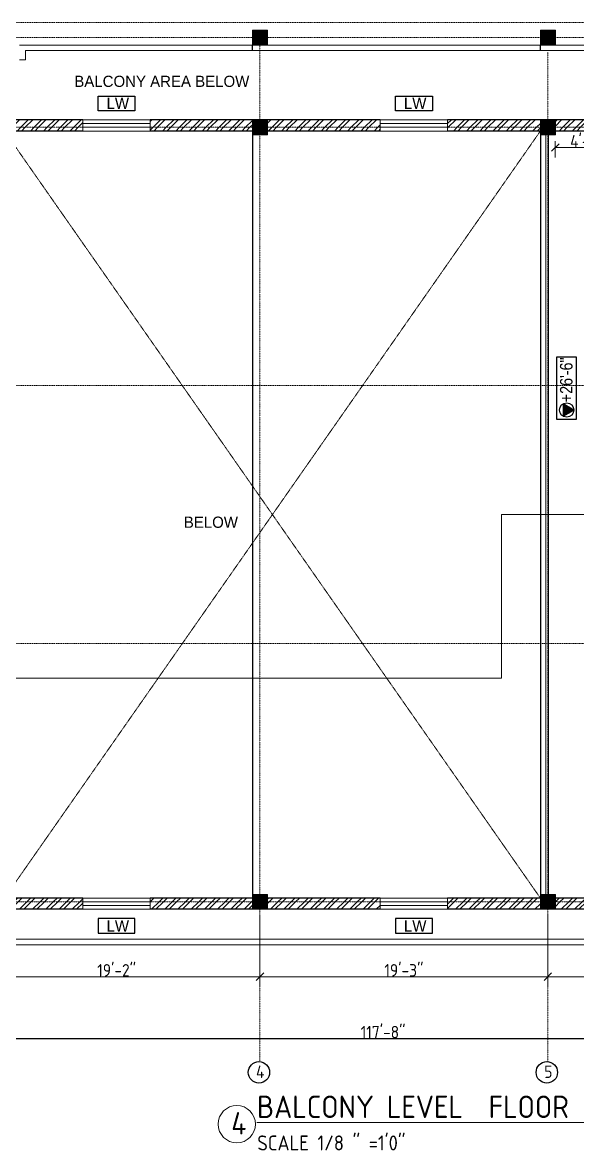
# Model space of a CAD drawing. Extents: x -95606 to 113309, y -42160 to -940.
# Drawn here: x -42098 to -41653, y -19068 to -18164 of the extents above; entities that cross this region are included whole.
import ezdxf

# ---------------------------------------------------------------- set-up
doc = ezdxf.new("R2010")
doc.units = 0
doc.header["$LTSCALE"] = 0.02
doc.header["$MEASUREMENT"] = 0
doc.header["$PDMODE"] = 3
doc.header["$PDSIZE"] = -2
doc.linetypes.add('ACAD_ISO04W100', pattern=[30, 24, -3, 0, -3])
doc.linetypes.add('CENTERX2', pattern=[101.6, 63.5, -12.7, 12.7, -12.7])
doc.layers.get('0').update_dxf_attribs({"linetype": 'CONTINUOUS'})
doc.layers.get('DEFPOINTS').update_dxf_attribs({"linetype": 'CONTINUOUS'})
for name, color, linetype, lineweight in [('dimension', 250, 'CONTINUOUS', 18), ('DOOR WIN TEXT', 102, 'CONTINUOUS', 25), ('Hatch', 252, 'CONTINUOUS', 9), ('RBH CENTER LINE', 1, 'ACAD_ISO04W100', 13), ('RBH DIMENSIONS', 8, 'CONTINUOUS', 15), ('RBH TEXT', 50, 'CONTINUOUS', 13), ('RBH TEXT FRAME', 90, 'CONTINUOUS', 25), ('RBH TEXT1', 111, 'CONTINUOUS', 0), ('RBH WALL - 0.18', 252, 'CONTINUOUS', 18), ('RBH WALL - 0.30', 7, 'CONTINUOUS', 30)]:
    doc.layers.add(name, color=color, linetype=linetype, lineweight=lineweight)
doc.layers.add('RBH DO & WIN', color=7, linetype='CONTINUOUS', lineweight=9, true_color=0x8a008a)
doc.styles.add('RBH-225', font='ARIALN.TTF', dxfattribs={"height": 225})
doc.styles.add('RBH-TEXT', font='ARIALN.TTF', dxfattribs={"height": 175})
doc.styles.get("Standard").update_dxf_attribs({"font": 'ISOCP'})
doc.dimstyles.new('RBH DIM 01', dxfattribs={"dimtxt": 10, "dimasz": 6, "dimexe": 8, "dimexo": 5, "dimgap": 0.09, "dimtad": 1, "dimdec": 0, "dimzin": 0, "dimdsep": 46, "dimlunit": 4, "dimtxsty": 'Standard', "dimblk": 'OBLIQUE', "dimcen": 0.09, "dimclrd": 4, "dimclre": 1, "dimclrt": 2, "dimadec": 0, "dimazin": 0, "dimtfac": 1, "dimtdec": 0, "dimtofl": 0, "dimtmove": 0, "dimatfit": 3, "dimldrblk": 'OPEN30', "dimfxl": 1, "dimtolj": 1, "dimtzin": 0, "dimlwd": -1, "dimlwe": -1, "dimarcsym": 0})
pattern_1 = [(45, (-411609.736, -522238.593), (-5.30330086, 5.30330086), []), (45, (-411606.2, -522238.593), (-5.30330086, 5.30330086), [])]

# ---------------------------------------------------------------- blocks, each defined once
blk = doc.blocks.new('_Oblique')
at = {"color": 0, "linetype": 'ByBlock', "lineweight": -2}
blk.add_line((-0.5, -0.5), (0.5, 0.5), dxfattribs=at)
blk = doc.blocks.new('*D1051')
at = {"layer": 'DEFPOINTS', "color": 0, "lineweight": -2, "ltscale": 0.75, "transparency": 16777216}
for p in [(-42138, -18874.6), (-41908, -18887.79), (-41908, -18928.61)]:
    blk.add_point(p, dxfattribs=at)
at = {"layer": 'RBH DIMENSIONS', "color": 1, "ltscale": 0.75, "transparency": 16777216}
for p, q in [((-42138, -18879.6), (-42138, -18936.61)), ((-41908, -18892.79), (-41908, -18936.61))]:
    blk.add_line(p, q, dxfattribs=at)
at = {"layer": 'RBH DIMENSIONS', "color": 4, "ltscale": 0.75, "transparency": 16777216}
blk.add_line((-42138, -18928.61), (-41908, -18928.61), dxfattribs=at)
at = {"layer": 'RBH DIMENSIONS', "color": 4, "ltscale": 0.75, "transparency": 16777216, "xscale": 6, "yscale": 6, "zscale": 6, "rotation": 180}
blk.add_blockref('_Oblique', (-42138, -18928.61), dxfattribs=at)
at = {"layer": 'RBH DIMENSIONS', "color": 4, "ltscale": 0.75, "transparency": 16777216, "xscale": 6, "yscale": 6, "zscale": 6}
blk.add_blockref('_Oblique', (-41908, -18928.61), dxfattribs=at)
at = {"layer": 'RBH DIMENSIONS', "color": 2, "ltscale": 0.75, "transparency": 16777216, "insert": (-42023, -18923.51), "char_height": 10, "attachment_point": 5}
blk.add_mtext('\\A1;19\'-2"', dxfattribs=at)
blk = doc.blocks.new('_Open30')
at = {"color": 0, "linetype": 'ByBlock', "lineweight": -2}
for p, q in [((-1, 0.27), (0, 0)), ((0, 0), (-1, -0.27)), ((0, 0), (-1, 0))]:
    blk.add_line(p, q, dxfattribs=at)
blk = doc.blocks.new('*D1052')
at = {"layer": 'DEFPOINTS', "color": 0, "lineweight": -2, "ltscale": 0.75, "transparency": 16777216}
for p in [(-41908, -18874.6), (-41677, -18887.27), (-41677, -18928.61)]:
    blk.add_point(p, dxfattribs=at)
at = {"layer": 'RBH DIMENSIONS', "color": 1, "ltscale": 0.75, "transparency": 16777216}
for p, q in [((-41908, -18879.6), (-41908, -18936.61)), ((-41677, -18892.27), (-41677, -18936.61))]:
    blk.add_line(p, q, dxfattribs=at)
at = {"layer": 'RBH DIMENSIONS', "color": 4, "ltscale": 0.75, "transparency": 16777216}
blk.add_line((-41908, -18928.61), (-41677, -18928.61), dxfattribs=at)
at = {"layer": 'RBH DIMENSIONS', "color": 4, "ltscale": 0.75, "transparency": 16777216, "xscale": 6, "yscale": 6, "zscale": 6, "rotation": 180}
blk.add_blockref('_Oblique', (-41908, -18928.61), dxfattribs=at)
at = {"layer": 'RBH DIMENSIONS', "color": 4, "ltscale": 0.75, "transparency": 16777216, "xscale": 6, "yscale": 6, "zscale": 6}
blk.add_blockref('_Oblique', (-41677, -18928.61), dxfattribs=at)
at = {"layer": 'RBH DIMENSIONS', "color": 2, "ltscale": 0.75, "transparency": 16777216, "insert": (-41792.5, -18923.52), "char_height": 10, "attachment_point": 5}
blk.add_mtext('\\A1;19\'-3"', dxfattribs=at)
blk = doc.blocks.new('*D1053')
at = {"layer": 'DEFPOINTS', "color": 0, "lineweight": -2, "ltscale": 0.75, "transparency": 16777216}
for p in [(-41677, -18874.6), (-41448, -18874.6), (-41448, -18928.61)]:
    blk.add_point(p, dxfattribs=at)
at = {"layer": 'RBH DIMENSIONS', "color": 1, "ltscale": 0.75, "transparency": 16777216}
for p, q in [((-41677, -18879.6), (-41677, -18936.61)), ((-41448, -18879.6), (-41448, -18936.61))]:
    blk.add_line(p, q, dxfattribs=at)
at = {"layer": 'RBH DIMENSIONS', "color": 4, "ltscale": 0.75, "transparency": 16777216}
blk.add_line((-41677, -18928.61), (-41448, -18928.61), dxfattribs=at)
at = {"layer": 'RBH DIMENSIONS', "color": 4, "ltscale": 0.75, "transparency": 16777216, "xscale": 6, "yscale": 6, "zscale": 6, "rotation": 180}
blk.add_blockref('_Oblique', (-41677, -18928.61), dxfattribs=at)
at = {"layer": 'RBH DIMENSIONS', "color": 4, "ltscale": 0.75, "transparency": 16777216, "xscale": 6, "yscale": 6, "zscale": 6}
blk.add_blockref('_Oblique', (-41448, -18928.61), dxfattribs=at)
at = {"layer": 'RBH DIMENSIONS', "color": 2, "ltscale": 0.75, "transparency": 16777216, "insert": (-41562.5, -18923.52), "char_height": 10, "attachment_point": 5}
blk.add_mtext('\\A1;19\'-1"', dxfattribs=at)
blk = doc.blocks.new('*D1055')
at = {"layer": 'DEFPOINTS', "color": 0, "lineweight": -2, "ltscale": 0.75, "transparency": 16777216}
for p in [(-41103.39, -18841.87), (-42515, -18874.6), (-41103.39, -18978.18)]:
    blk.add_point(p, dxfattribs=at)
at = {"layer": 'DOOR WIN TEXT', "color": 1, "ltscale": 0.75, "transparency": 16777216}
for p, q in [((-41103.39, -18846.87), (-41103.39, -18986.18)), ((-42515, -18879.6), (-42515, -18986.18))]:
    blk.add_line(p, q, dxfattribs=at)
at = {"layer": 'DOOR WIN TEXT', "color": 4, "ltscale": 0.75, "transparency": 16777216}
blk.add_line((-42515, -18978.18), (-41103.39, -18978.18), dxfattribs=at)
at = {"layer": 'DOOR WIN TEXT', "color": 4, "ltscale": 0.75, "transparency": 16777216, "xscale": 6, "yscale": 6, "zscale": 6, "rotation": 180}
blk.add_blockref('_Oblique', (-42515, -18978.18), dxfattribs=at)
at = {"layer": 'DOOR WIN TEXT', "color": 4, "ltscale": 0.75, "transparency": 16777216, "xscale": 6, "yscale": 6, "zscale": 6}
blk.add_blockref('_Oblique', (-41103.39, -18978.18), dxfattribs=at)
at = {"layer": 'DOOR WIN TEXT', "color": 2, "ltscale": 0.75, "transparency": 16777216, "insert": (-41809.19, -18973.09), "char_height": 10, "attachment_point": 5}
blk.add_mtext('\\A1;117\'-8"', dxfattribs=at)
blk = doc.blocks.new('*D1104')
at = {"layer": 'DEFPOINTS', "color": 0, "lineweight": -2, "ltscale": 0.75, "transparency": 16777216}
for p in [(-41671, -18253.6), (-41671, -18263.76), (-41622, -18259.09)]:
    blk.add_point(p, dxfattribs=at)
at = {"layer": 'dimension', "color": 1, "ltscale": 0.75, "transparency": 16777216}
for p, q in [((-41671, -18258.6), (-41671, -18271.76)), ((-41622, -18264.09), (-41622, -18271.76))]:
    blk.add_line(p, q, dxfattribs=at)
at = {"layer": 'dimension', "color": 4, "ltscale": 0.75, "transparency": 16777216}
blk.add_line((-41622, -18263.76), (-41671, -18263.76), dxfattribs=at)
at = {"layer": 'dimension', "color": 4, "ltscale": 0.75, "transparency": 16777216, "xscale": 6, "yscale": 6, "zscale": 6, "rotation": 180}
blk.add_blockref('_Oblique', (-41671, -18263.76), dxfattribs=at)
at = {"layer": 'dimension', "color": 4, "ltscale": 0.75, "transparency": 16777216, "xscale": 6, "yscale": 6, "zscale": 6}
blk.add_blockref('_Oblique', (-41622, -18263.76), dxfattribs=at)
at = {"layer": 'dimension', "color": 2, "ltscale": 0.75, "transparency": 16777216, "insert": (-41646.5, -18258.67), "char_height": 10, "attachment_point": 5}
blk.add_mtext('\\A1;4\'-1"', dxfattribs=at)

msp = doc.modelspace()

# ---------------------------------------------------------------- hatches: boundary and pattern name
at = {"layer": 'Hatch', "ltscale": 0.75}
h = msp.add_hatch(dxfattribs=at)
h.set_pattern_fill('ANSI32', color=256, scale=20)
h.set_pattern_definition(pattern_1)
h.paths.add_polyline_path([(-42050.112, -18247.603), (-42050.112, -18241.603), (-42131.996, -18241.603), (-42131.996, -18247.603)])
h.paths.add_polyline_path([(-41996.112, -18241.603), (-41996.112, -18247.603), (-41913.996, -18247.603), (-41913.996, -18241.603)])
h = msp.add_hatch(dxfattribs=at)
h.set_pattern_fill('ANSI32', color=256, scale=20)
h.set_pattern_definition(pattern_1)
h.paths.add_polyline_path([(-41996.112, -18247.603), (-41996.112, -18250.603), (-41913.996, -18250.603), (-41913.996, -18247.603)])
h.paths.add_polyline_path([(-42050.112, -18250.603), (-42050.112, -18247.603), (-42131.996, -18247.603), (-42131.996, -18250.603)])
h = msp.add_hatch(dxfattribs=at)
h.set_pattern_fill('ANSI32', color=256, scale=20)
h.set_pattern_definition(pattern_1)
h.paths.add_polyline_path([(-41811.496, -18247.603), (-41811.496, -18241.603), (-41901.996, -18241.603), (-41901.996, -18247.603)])
h.paths.add_polyline_path([(-41757.496, -18241.603), (-41757.496, -18247.603), (-41682.996, -18247.603), (-41682.996, -18241.603)])
h = msp.add_hatch(dxfattribs=at)
h.set_pattern_fill('ANSI32', color=256, scale=20)
h.set_pattern_definition(pattern_1)
h.paths.add_polyline_path([(-41757.496, -18247.603), (-41757.496, -18250.603), (-41682.996, -18250.603), (-41682.996, -18247.603)])
h.paths.add_polyline_path([(-41811.496, -18250.603), (-41811.496, -18247.603), (-41901.996, -18247.603), (-41901.996, -18250.603)])
h = msp.add_hatch(dxfattribs=at)
h.set_pattern_fill('ANSI32', color=256, scale=20)
h.set_pattern_definition(pattern_1)
h.paths.add_polyline_path([(-41604.496, -18247.603), (-41604.496, -18241.603), (-41670.996, -18241.603), (-41670.996, -18247.603)])
h.paths.add_polyline_path([(-41550.496, -18241.603), (-41550.496, -18247.603), (-41453.996, -18247.603), (-41453.996, -18241.603)])
h = msp.add_hatch(dxfattribs=at)
h.set_pattern_fill('ANSI32', color=256, scale=20)
h.set_pattern_definition(pattern_1)
h.paths.add_polyline_path([(-41604.496, -18250.603), (-41604.496, -18247.603), (-41670.996, -18247.603), (-41670.996, -18250.603)])
h = msp.add_hatch(dxfattribs=at)
h.set_pattern_fill('ANSI32', color=256, scale=20)
h.set_pattern_definition(pattern_1)
h.paths.add_polyline_path([(-42050.112, -18868.603), (-42050.112, -18865.603), (-42131.996, -18865.603), (-42131.996, -18868.603)])
h.paths.add_polyline_path([(-41996.112, -18865.603), (-41996.112, -18868.603), (-41913.996, -18868.603), (-41913.996, -18865.603)])
h = msp.add_hatch(dxfattribs=at)
h.set_pattern_fill('ANSI32', color=256, scale=20)
h.set_pattern_definition(pattern_1)
h.paths.add_polyline_path([(-41996.112, -18868.603), (-41996.112, -18874.603), (-41913.996, -18874.603), (-41913.996, -18868.603)])
h.paths.add_polyline_path([(-42050.112, -18874.603), (-42050.112, -18868.603), (-42131.996, -18868.603), (-42131.996, -18874.603)])
h = msp.add_hatch(dxfattribs=at)
h.set_pattern_fill('ANSI32', color=256, scale=20)
h.set_pattern_definition(pattern_1)
h.paths.add_polyline_path([(-41811.496, -18868.603), (-41811.496, -18865.603), (-41901.996, -18865.603), (-41901.996, -18868.603)])
h.paths.add_polyline_path([(-41757.496, -18865.603), (-41757.496, -18868.603), (-41682.996, -18868.603), (-41682.996, -18865.603)])
h = msp.add_hatch(dxfattribs=at)
h.set_pattern_fill('ANSI32', color=256, scale=20)
h.set_pattern_definition(pattern_1)
h.paths.add_polyline_path([(-41757.496, -18868.603), (-41757.496, -18874.603), (-41682.996, -18874.603), (-41682.996, -18868.603)])
h.paths.add_polyline_path([(-41811.496, -18874.603), (-41811.496, -18868.603), (-41901.996, -18868.603), (-41901.996, -18874.603)])
h = msp.add_hatch(dxfattribs=at)
h.set_pattern_fill('ANSI32', color=256, scale=20)
h.set_pattern_definition(pattern_1)
h.paths.add_polyline_path([(-41604.496, -18868.603), (-41604.496, -18865.603), (-41670.996, -18865.603), (-41670.996, -18868.603)])
h = msp.add_hatch(dxfattribs=at)
h.set_pattern_fill('ANSI32', color=256, scale=20)
h.set_pattern_definition(pattern_1)
h.paths.add_polyline_path([(-41550.496, -18868.603), (-41550.496, -18874.603), (-41453.996, -18874.603), (-41453.996, -18868.603)])
h.paths.add_polyline_path([(-41604.496, -18874.603), (-41604.496, -18868.603), (-41670.996, -18868.603), (-41670.996, -18874.603)])
at = {"layer": 'RBH DIMENSIONS'}
h = msp.add_hatch(dxfattribs=at)
h.set_pattern_fill('ANSI31', color=6)
h.set_pattern_definition([(45, (-412264.14956, -520251.21069), (-0.088388347648, 0.088388347648), [])])
h.paths.add_polyline_path([(-41901.996, -18169.603), (-41913.996, -18169.603)], flags=17)
h.paths.add_polyline_path([(-41901.996, -18169.603), (-41913.996, -18169.603), (-41913.996, -18181.603), (-41901.996, -18181.603)])
h = msp.add_hatch(dxfattribs=at)
h.set_pattern_fill('ANSI31', color=6)
h.set_pattern_definition([(45, (-412033.14956, -520251.21069), (-0.088388347648, 0.088388347648), [])])
h.paths.add_polyline_path([(-41670.996, -18169.603), (-41682.996, -18169.603)], flags=17)
h.paths.add_polyline_path([(-41670.996, -18169.603), (-41682.996, -18169.603), (-41682.996, -18181.603), (-41670.996, -18181.603)])
h = msp.add_hatch(dxfattribs=at)
h.set_pattern_fill('ANSI31', color=6)
h.set_pattern_definition([(45, (-411331.71602, -520342.70027), (-0.088388347648, 0.088388347648), [])])
h.paths.add_polyline_path([(-41913.996, -18241.603), (-41913.996, -18253.603), (-41901.996, -18253.603), (-41901.996, -18241.603)])
h = msp.add_hatch(dxfattribs=at)
h.set_pattern_fill('ANSI31', color=6)
h.set_pattern_definition([(45, (-411100.71602, -520342.70027), (-0.088388347648, 0.088388347648), [])])
h.paths.add_polyline_path([(-41682.996, -18241.603), (-41682.996, -18253.603), (-41670.996, -18253.603), (-41670.996, -18241.603)])
h = msp.add_hatch(dxfattribs=at)
h.set_pattern_fill('ANSI31', color=6)
h.set_pattern_definition([(45, (-411331.71602, -520963.70027), (-0.088388347648, 0.088388347648), [])])
h.paths.add_polyline_path([(-41913.996, -18862.603), (-41913.996, -18874.603), (-41901.996, -18874.603), (-41901.996, -18862.603)])
h = msp.add_hatch(dxfattribs=at)
h.set_pattern_fill('ANSI31', color=6)
h.set_pattern_definition([(45, (-411100.71602, -520963.70027), (-0.088388347648, 0.088388347648), [])])
h.paths.add_polyline_path([(-41682.996, -18862.603), (-41682.996, -18874.603), (-41670.996, -18874.603), (-41670.996, -18862.603)])
at = {"layer": 'RBH TEXT FRAME'}
h = msp.add_hatch(dxfattribs=at)
h.set_pattern_fill('ANSI31', color=1, scale=4, angle=90)
h.set_pattern_definition([(135, (-40836.34584, -118019.81516), (-0.3535533906, -0.3535533906), [])])
h.paths.add_polyline_path([(-41664.745, -18469.274), (-41664.745, -18479.239), (-41656.116, -18474.257)])

# ---------------------------------------------------------------- linework, layer by layer
at = {"layer": 'RBH CENTER LINE', "linetype": 'CENTERX2', "ltscale": 0.12}
for p, q in [((-42573.161, -18163.603), (-40815.457, -18163.603)), ((-42573.161, -18175.603), (-40815.457, -18175.603)), ((-41907.996, -18175.603), (-41907.996, -18996.791)), ((-41676.996, -18187.34), (-41676.996, -18996.791)), ((-42573.161, -18247.603), (-40815.457, -18247.603)), ((-41682.996, -18250.603), (-42112.996, -18865.603)), ((-42112.996, -18250.603), (-41682.996, -18865.603)), ((-42573.161, -18454.603), (-40815.457, -18454.603)), ((-42573.161, -18661.603), (-40815.457, -18661.603)), ((-42573.161, -18868.603), (-40815.457, -18868.603))]:
    msp.add_line(p, q, dxfattribs=at)
at = {"layer": 'RBH DIMENSIONS', "ltscale": 0.75}
for points in [[(-41913.996, -18169.603), (-41901.996, -18169.603), (-41901.996, -18181.603), (-41913.996, -18181.603)], [(-41682.996, -18169.603), (-41670.996, -18169.603), (-41670.996, -18181.603), (-41682.996, -18181.603)], [(-41682.996, -18169.603), (-41670.996, -18169.603), (-41670.996, -18181.603), (-41682.996, -18181.603)], [(-41913.996, -18241.603), (-41901.996, -18241.603), (-41901.996, -18253.603), (-41913.996, -18253.603)], [(-41913.996, -18241.603), (-41901.996, -18241.603), (-41901.996, -18253.603), (-41913.996, -18253.603)], [(-41913.996, -18241.603), (-41901.996, -18241.603), (-41901.996, -18253.603), (-41913.996, -18253.603)], [(-41682.996, -18241.603), (-41670.996, -18241.603), (-41670.996, -18253.603), (-41682.996, -18253.603)], [(-41682.996, -18241.603), (-41670.996, -18241.603), (-41670.996, -18253.603), (-41682.996, -18253.603)], [(-41682.996, -18241.603), (-41670.996, -18241.603), (-41670.996, -18253.603), (-41682.996, -18253.603)], [(-41913.996, -18862.603), (-41901.996, -18862.603), (-41901.996, -18874.603), (-41913.996, -18874.603)], [(-41913.996, -18862.603), (-41901.996, -18862.603), (-41901.996, -18874.603), (-41913.996, -18874.603)], [(-41913.996, -18862.603), (-41901.996, -18862.603), (-41901.996, -18874.603), (-41913.996, -18874.603)], [(-41682.996, -18862.603), (-41670.996, -18862.603), (-41670.996, -18874.603), (-41682.996, -18874.603)], [(-41682.996, -18862.603), (-41670.996, -18862.603), (-41670.996, -18874.603), (-41682.996, -18874.603)], [(-41682.996, -18862.603), (-41670.996, -18862.603), (-41670.996, -18874.603), (-41682.996, -18874.603)]]:
    msp.add_lwpolyline(points, close=True, dxfattribs=at)
at = {"layer": 'RBH DO & WIN', "ltscale": 0.75}
for p, q in [((-42050.112, -18250.603), (-42050.112, -18241.603)), ((-41996.112, -18241.603), (-42050.112, -18241.603)), ((-41996.112, -18244.636), (-42050.112, -18244.636)), ((-41996.112, -18247.571), (-42050.112, -18247.571)), ((-41811.496, -18250.603), (-41811.496, -18241.603)), ((-41757.496, -18241.603), (-41811.496, -18241.603)), ((-41757.496, -18244.636), (-41811.496, -18244.636)), ((-41757.496, -18247.571), (-41811.496, -18247.571)), ((-41996.112, -18250.603), (-42050.112, -18250.603)), ((-41757.496, -18250.603), (-41811.496, -18250.603)), ((-41678.496, -18250.603), (-41678.496, -18865.603)), ((-41676.496, -18250.603), (-41676.496, -18865.603)), ((-42050.112, -18865.603), (-42050.112, -18874.603)), ((-41996.112, -18865.603), (-42050.112, -18865.603)), ((-41996.112, -18868.636), (-42050.112, -18868.636)), ((-41996.112, -18871.571), (-42050.112, -18871.571)), ((-41811.496, -18865.603), (-41811.496, -18874.603)), ((-41757.496, -18865.603), (-41811.496, -18865.603)), ((-41757.496, -18868.636), (-41811.496, -18868.636)), ((-41757.496, -18871.571), (-41811.496, -18871.571)), ((-41996.112, -18874.603), (-42050.112, -18874.603)), ((-41757.496, -18874.603), (-41811.496, -18874.603))]:
    msp.add_line(p, q, dxfattribs=at)
for points in [[(-42050.112, -18250.603), (-42050.112, -18241.603)], [(-41996.112, -18241.603), (-41996.112, -18250.603)], [(-41811.496, -18250.603), (-41811.496, -18241.603)], [(-41757.496, -18241.603), (-41757.496, -18250.603)], [(-42050.112, -18865.603), (-42050.112, -18874.603)], [(-41996.112, -18874.603), (-41996.112, -18865.603)], [(-41811.496, -18865.603), (-41811.496, -18874.603)], [(-41757.496, -18874.603), (-41757.496, -18865.603)]]:
    msp.add_lwpolyline(points, dxfattribs=at)
at = {"layer": 'RBH TEXT FRAME', "color": 4}
for points in [[(-42037.944, -18222.61), (-42008.28, -18222.61), (-42008.28, -18234.29), (-42037.944, -18234.29)], [(-41799.328, -18222.61), (-41769.664, -18222.61), (-41769.664, -18234.29), (-41799.328, -18234.29)], [(-42037.944, -18893.597), (-42008.28, -18893.597), (-42008.28, -18881.916), (-42037.944, -18881.916)], [(-41799.328, -18893.597), (-41769.664, -18893.597), (-41769.664, -18881.916), (-41799.328, -18881.916)]]:
    msp.add_lwpolyline(points, close=True, dxfattribs=at)
at = {"layer": 'RBH TEXT FRAME', "color": 1}
for points in [[(-41654.17, -18431.664), (-41654.17, -18481.777), (-41669.822, -18481.777), (-41669.822, -18431.664)], [(-41656.116, -18474.257), (-41664.745, -18469.274), (-41664.745, -18479.239)]]:
    msp.add_lwpolyline(points, close=True, dxfattribs=at)
msp.add_circle((-41661.869, -18474.257), 5.754, dxfattribs=at)
at = {"layer": 'RBH TEXT FRAME'}
for centre in [(-41908.825, -19005.329), (-41677.825, -19005.329)]:
    msp.add_circle(centre, 8.578, dxfattribs=at)
at = {"layer": 'RBH TEXT1'}
msp.add_circle((-41926.583, -19046.859), 14.955, dxfattribs=at)
at = {"layer": 'RBH WALL - 0.18', "ltscale": 0.75}
for p, q in [((-41097.393, -18181.603), (-42100.996, -18181.603)), ((-41101.893, -18186.103), (-42095.996, -18186.103)), ((-42095.996, -18193.603), (-42095.996, -18186.103)), ((-42100.996, -18193.603), (-42095.996, -18193.603)), ((-41102.393, -18898.603), (-42544.996, -18898.603)), ((-41097.393, -18903.103), (-42549.496, -18903.103))]:
    msp.add_line(p, q, dxfattribs=at)
at = {"layer": 'RBH WALL - 0.18', "color": 3, "ltscale": 0.75}
msp.add_line((-42530.501, -18689.347), (-41714.285, -18689.347), dxfattribs=at)
msp.add_lwpolyline([(-41714.285, -18689.347), (-41714.285, -18558.103), (-41208.744, -18558.103)], dxfattribs=at)
at = {"layer": 'RBH WALL - 0.30', "ltscale": 0.75}
for p, q in [((-41913.996, -18186.103), (-41913.996, -18181.603)), ((-41682.996, -18186.103), (-41682.996, -18181.603)), ((-42088.996, -18241.603), (-42520.996, -18241.603)), ((-42050.112, -18241.603), (-42088.996, -18241.603)), ((-41811.496, -18241.603), (-41996.112, -18241.603)), ((-41604.496, -18241.603), (-41757.496, -18241.603)), ((-42050.112, -18250.603), (-42208.996, -18250.603)), ((-41913.996, -18250.603), (-41996.112, -18250.603)), ((-41913.996, -18253.603), (-41913.996, -18862.603)), ((-41811.496, -18250.603), (-41901.996, -18250.603)), ((-41682.996, -18250.603), (-41757.496, -18250.603)), ((-41682.996, -18250.603), (-41682.996, -18865.603)), ((-41682.996, -18253.603), (-41682.996, -18862.603)), ((-41604.496, -18250.603), (-41670.996, -18250.603)), ((-42050.112, -18865.603), (-42132.035, -18865.603)), ((-41913.996, -18865.603), (-41996.112, -18865.603)), ((-41811.496, -18865.603), (-41901.996, -18865.603)), ((-41682.996, -18865.603), (-41757.496, -18865.603)), ((-41604.496, -18865.603), (-41670.996, -18865.603)), ((-42050.112, -18874.603), (-42520.996, -18874.603)), ((-41811.496, -18874.603), (-41996.112, -18874.603)), ((-41604.496, -18874.603), (-41757.496, -18874.603))]:
    msp.add_line(p, q, dxfattribs=at)

# ---------------------------------------------------------------- texts
at = {"layer": 'DOOR WIN TEXT', "color": 4, "char_height": 9, "style": 'RBH-225'}
for insert, attachment_point in [((-42058.428, -18223.798), 1), ((-41819.812, -18223.798), 1), ((-42058.428, -18892.409), 7), ((-41819.812, -18892.409), 7)]:
    msp.add_mtext_dynamic_manual_height_columns('\\pi27.336;{\\fStylus BT|b0|i0|c0|p34;LW}', width=70.71517, gutter_width=1, heights=[0], dxfattribs=dict(at, insert=insert, attachment_point=attachment_point))
at = {"layer": 'RBH TEXT', "color": 0, "char_height": 9, "attachment_point": 1, "style": 'RBH-225'}
for s, width, insert in [('\\pi22.715;{\\fStylus BT|b0|i0|c0|p34;BALCONY AREA BELOW }', 186.24686, (-42079.687, -18206.233)), ('\\pi31.956;{\\fStylus BT|b0|i0|c0|p34; BELOW}', 111.61956, (-42004.401, -18559.729))]:
    msp.add_mtext_dynamic_manual_height_columns(s, width=width, gutter_width=1, heights=[0], dxfattribs=dict(at, insert=insert))
at = {"layer": 'RBH TEXT', "insert": (-41667.243, -18471.185), "char_height": 10, "attachment_point": 1, "rotation": 90, "style": 'RBH-TEXT'}
msp.add_mtext_dynamic_manual_height_columns(' +26\'-6" ', width=754.00156, gutter_width=280, heights=[0], dxfattribs=at)
at = {"layer": 'RBH TEXT', "char_height": 10, "attachment_point": 1}
for s, insert in [('\\pi9.3262;4', (-41920.487, -18999.831)), ('\\pi9.6191;5', (-41689.487, -18999.831))]:
    msp.add_mtext_dynamic_manual_height_columns(s, width=23.65244, gutter_width=1, heights=[0], dxfattribs=dict(at, insert=insert))
at = {"layer": 'RBH TEXT1', "attachment_point": 1}
for s, width, insert, char_height in [('{\\LBALCONY LEVEL  FLOOR PLAN}', 441.56619, (-41910.393, -19023.952), 18), ('4', 375.11362, (-41931.041, -19037.233), 18), ('\\A1;SCALE 1/8 " =1\'0"', 232.51435, (-41910.183, -19055.913), 12)]:
    msp.add_mtext_dynamic_manual_height_columns(s, width=width, gutter_width=1, heights=[0], dxfattribs=dict(at, insert=insert, char_height=char_height))

# ---------------------------------------------------------------- dimensions: what is measured, and where the dimension line sits
at = {"layer": 'dimension', "ltscale": 0.75}
dim = msp.add_linear_dim(base=(-41670.996, -18263.764), p1=(-41621.996, -18259.089), p2=(-41670.996, -18253.603), dimstyle='RBH DIM 01', dxfattribs=at)
dim.commit()
dim.dimension.update_dxf_attribs({"geometry": '*D1104', "text_midpoint": (-41646.496, -18258.674)})
at = {"layer": 'DOOR WIN TEXT', "ltscale": 0.75}
dim = msp.add_linear_dim(base=(-41103.393, -18978.178), p1=(-42514.996, -18874.603), p2=(-41103.393, -18841.87), dimstyle='RBH DIM 01', dxfattribs=at)
dim.commit()
dim.dimension.update_dxf_attribs({"geometry": '*D1055', "text_midpoint": (-41809.194, -18973.088)})
at = {"layer": 'RBH DIMENSIONS', "ltscale": 0.75}
for base, p1, p2, picture, middle in [((-41907.996, -18928.606), (-42137.996, -18874.603), (-41907.996, -18887.787), '*D1051', (-42022.996, -18923.513)), ((-41676.996, -18928.606), (-41907.996, -18874.603), (-41676.996, -18887.275), '*D1052', (-41792.496, -18923.516)), ((-41447.996, -18928.606), (-41676.996, -18874.603), (-41447.996, -18874.603), '*D1053', (-41562.496, -18923.516))]:
    dim = msp.add_linear_dim(base=base, p1=p1, p2=p2, dimstyle='RBH DIM 01', dxfattribs=at)
    dim.commit()
    dim.dimension.update_dxf_attribs({"geometry": picture, "text_midpoint": middle})

doc.saveas('drawing.dxf')
